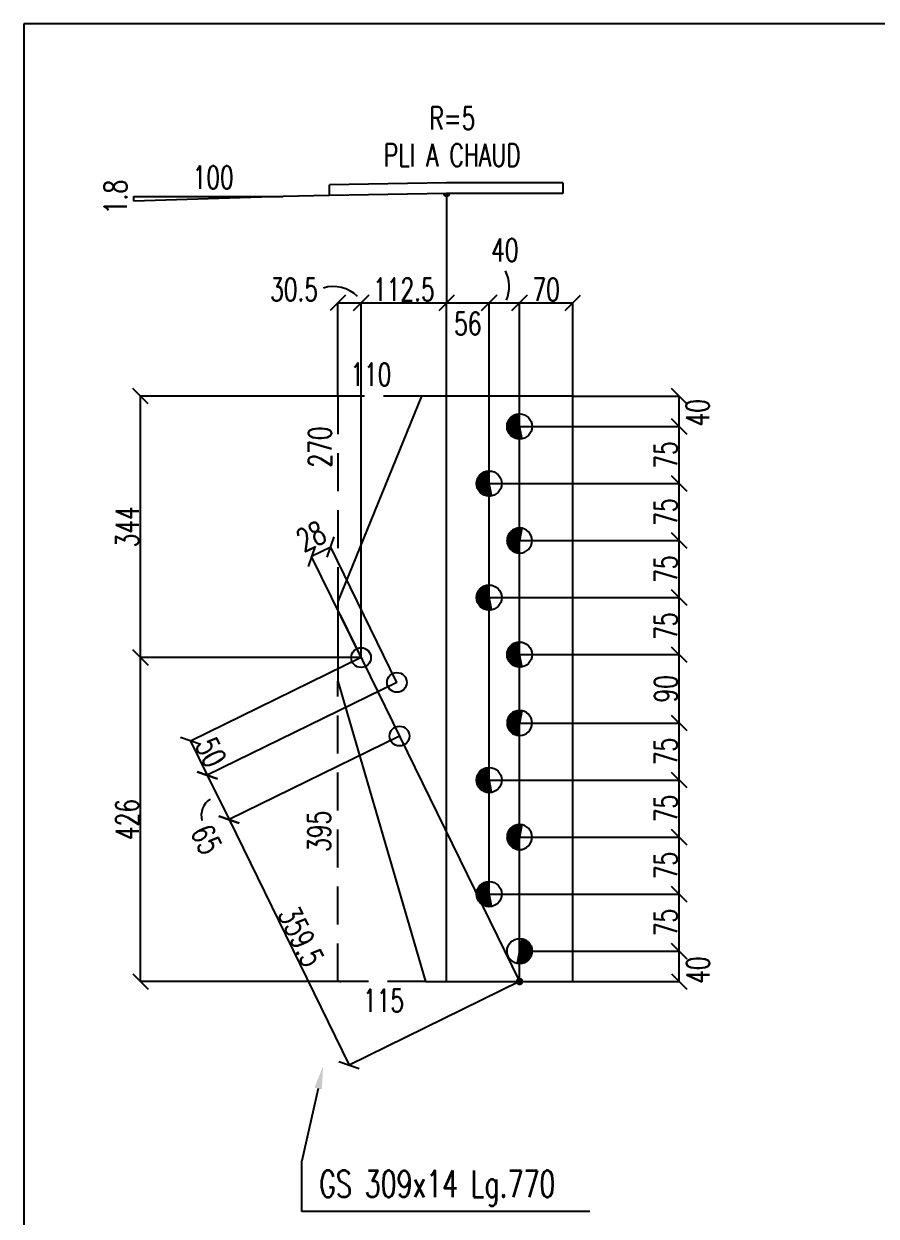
# Model space of a CAD drawing. Extents: x 707090 to 723393, y -5011 to 6523.
# Drawn here: x 707173 to 709416, y 3333 to 6469 of the extents above; entities that cross this region are included whole.
import ezdxf
from ezdxf.enums import TextEntityAlignment as Align

# ---------------------------------------------------------------- set-up
doc = ezdxf.new("R2010")
doc.units = 0
doc.header["$LTSCALE"] = 200
doc.header["$MEASUREMENT"] = 0
doc.linetypes.add('DASHED', pattern=[0.75, 0.5, -0.25])
doc.layers.get('0').update_dxf_attribs({"linetype": 'CONTINUOUS'})
for name, color, linetype in [('FORI', 2, 'CONTINUOUS'), ('LINEE_PIASTRA', 2, 'CONTINUOUS'), ('LINEE_PIASTRE', 2, 'CONTINUOUS'), ('LP', 3, 'CONTINUOUS'), ('LS', 7, 'CONTINUOUS'), ('PIASTRE', 5, 'CONTINUOUS')]:
    doc.layers.add(name, color=color, linetype=linetype)
doc.styles.add('QUOTE', font='ROMANS8.SHX', dxfattribs={"width": 0.7})
doc.styles.add('RS', font='ROMANS8.shx', dxfattribs={"width": 0.7})
doc.styles.get("Standard").update_dxf_attribs({"font": 'ROMANS8.SHX', "width": 0.7})
doc.dimstyles.new('TRATTO', dxfattribs={"dimscale": 0, "dimtxt": 60, "dimasz": 40, "dimexe": 0, "dimexo": 0, "dimgap": 5, "dimtad": 1, "dimrnd": 0.5, "dimdsep": 46, "dimtxsty": 'RS', "dimblk1": 'OBLIQUE', "dimblk2": 'OBLIQUE', "dimsah": 1, "dimcen": 0.09, "dimclrd": 2, "dimclre": 2, "dimclrt": 7, "dimadec": 0, "dimazin": 0, "dimtfac": 1, "dimtix": 1, "dimtmove": 2, "dimatfit": 3, "dimfxl": 1, "dimtolj": 1, "dimtzin": 0, "dimarcsym": 0})

# ---------------------------------------------------------------- blocks, each defined once
blk = doc.blocks.new('MRKR_98')
blk.add_point((0, 0))
at = {"color": 7, "style": 'QUOTE', "width": 0.5, "flags": 1}
for tag, p in [('TI', (3.7, 6.8)), ('NFORI', (3.7, 5.3)), ('AUX2', (3.7, 4.9)), ('FAM', (3.7, 4.5)), ('AUX1', (3.7, 4.2)), ('COMMESSA', (3.7, 3.8)), ('SPESSORE', (3.7, 2.5)), ('SV', (3.7, 1.8)), ('QUA', (3.7, 1.1)), ('DI_S', (3.7, 6.4)), ('D_S', (3.7, 6)), ('E_S', (3.7, 5.7)), ('MD', (3.7, 3.5)), ('MP', (3.7, 3.2)), ('LARGHEZZA', (3.7, 2.8)), ('NP', (3.7, 2.1)), ('PESO', (3.7, 1.4)), ('LUN', (3.7, 0.8)), ('PROF', (3.7, 0.4)), ('POS', (3.7, 0.1))]:
    blk.add_attdef(tag, p, '', height=0.2, dxfattribs=at)
at = {"color": 7, "flags": 1}
for tag, p in [('LAV1', (5.3, 6.9)), ('LAV2', (5.3, 6.5)), ('LAV3', (5.3, 6.2)), ('LAV4', (5.3, 5.9)), ('LAV5', (5.3, 5.5)), ('LAV6', (5.3, 5.2)), ('LAV7', (5.3, 4.9)), ('LAV8', (5.3, 4.5)), ('LAV9', (5.3, 4.2)), ('LAV10', (5.3, 3.9))]:
    blk.add_attdef(tag, p, '', height=0.2, dxfattribs=at)
blk = doc.blocks.new('16')
blk.add_circle((0, 0), 1)
blk = doc.blocks.new('20')
at = {"color": 0}
for p, q in [((0, 0.982), (0.018, 1)), ((0, 0.937), (0.061, 0.998)), ((0, 0.892), (0.102, 0.995)), ((1, -0.007), (0, 0.993)), ((0, 0.848), (0.142, 0.99)), ((0, 0.803), (0.181, 0.984)), ((0, 0.758), (0.218, 0.976)), ((0, 0.713), (0.254, 0.967)), ((0, 0.668), (0.289, 0.957)), ((0.999, 0.039), (0.039, 0.999)), ((0.996, 0.087), (0.087, 0.996)), ((0.991, 0.137), (0.137, 0.991)), ((0.982, 0.191), (0.191, 0.982)), ((0.969, 0.249), (0.249, 0.969)), ((0.999, -0.051), (0, 0.948)), ((0, 0.623), (0.323, 0.946)), ((0, 0.578), (0.356, 0.934)), ((0, 0.533), (0.388, 0.922)), ((0, 0.488), (0.419, 0.908)), ((0.996, -0.093), (0, 0.903)), ((0, 0.443), (0.45, 0.893)), ((0, 0.398), (0.479, 0.878)), ((0, 0.354), (0.508, 0.861)), ((0.991, -0.133), (0, 0.858)), ((0, 0.309), (0.536, 0.844)), ((0, 0.264), (0.563, 0.827)), ((0.985, -0.172), (0, 0.813)), ((0, 0.219), (0.589, 0.808)), ((0, 0.174), (0.615, 0.789)), ((0, 0.129), (0.64, 0.769)), ((0.978, -0.209), (0, 0.768)), ((0, 0.084), (0.664, 0.748)), ((0, 0.039), (0.687, 0.726)), ((0.969, -0.246), (0, 0.724)), ((0, -0.006), (0.71, 0.704)), ((0, -0.051), (0.732, 0.681)), ((0.96, -0.281), (0, 0.679)), ((0, -0.095), (0.753, 0.658)), ((0.949, -0.315), (0, 0.634)), ((0, -0.14), (0.774, 0.633)), ((0, -0.185), (0.794, 0.608)), ((0.937, -0.348), (0, 0.589)), ((0, -0.23), (0.813, 0.583)), ((0, -0.275), (0.831, 0.556)), ((0.925, -0.381), (0, 0.544)), ((0, -0.32), (0.849, 0.529)), ((0, -0.365), (0.866, 0.501)), ((0.911, -0.412), (0, 0.499)), ((0, -0.41), (0.882, 0.472)), ((0.897, -0.443), (0, 0.454)), ((0, -0.455), (0.897, 0.442)), ((0, -0.5), (0.911, 0.412)), ((0.881, -0.472), (0, 0.409)), ((0, -0.544), (0.925, 0.38)), ((0.865, -0.501), (0, 0.364)), ((0, -0.589), (0.937, 0.348)), ((0.849, -0.529), (0, 0.319)), ((0, -0.634), (0.949, 0.315)), ((0, -0.679), (0.96, 0.281)), ((0.831, -0.556), (0, 0.275)), ((0, -0.724), (0.969, 0.245)), ((0.813, -0.583), (0, 0.23)), ((0, -0.769), (0.978, 0.209)), ((0.793, -0.609), (0, 0.185)), ((0, -0.814), (0.985, 0.171)), ((0.774, -0.634), (0, 0.14)), ((0, -0.859), (0.991, 0.132)), ((0.753, -0.658), (0, 0.095)), ((0, -0.904), (0.996, 0.092)), ((0.732, -0.682), (0, 0.05)), ((0, -0.949), (0.999, 0.05)), ((0, -0.993), (1, 0.007)), ((0.71, -0.705), (0, 0.005)), ((0.95, 0.312), (0.312, 0.95)), ((0.923, 0.384), (0.384, 0.923)), ((0.883, 0.469), (0.469, 0.883)), ((0.808, 0.589), (0.589, 0.808)), ((0.687, -0.727), (0, -0.04)), ((0.664, -0.748), (0, -0.085)), ((0.639, -0.769), (0, -0.13)), ((0.614, -0.789), (0, -0.174)), ((0.589, -0.808), (0, -0.219)), ((0.563, -0.827), (0, -0.264)), ((0.535, -0.845), (0, -0.309)), ((0.508, -0.862), (0, -0.354)), ((0.479, -0.878), (0, -0.399)), ((0.449, -0.893), (0, -0.444)), ((0.419, -0.908), (0, -0.489)), ((0.388, -0.922), (0, -0.534)), ((0.356, -0.935), (0, -0.579)), ((0.323, -0.946), (0, -0.623)), ((0.289, -0.957), (0, -0.668)), ((0.254, -0.967), (0, -0.713)), ((0.218, -0.976), (0, -0.758)), ((0.181, -0.984), (0, -0.803)), ((0.142, -0.99), (0, -0.848)), ((0.102, -0.995), (0, -0.893)), ((0.039, -0.999), (0.999, -0.039)), ((0.087, -0.996), (0.996, -0.087)), ((0.138, -0.99), (0.99, -0.138)), ((0.192, -0.981), (0.981, -0.192)), ((0.25, -0.968), (0.968, -0.25)), ((0.313, -0.95), (0.95, -0.313)), ((0.385, -0.923), (0.923, -0.385)), ((0.47, -0.883), (0.883, -0.47)), ((0.591, -0.807), (0.807, -0.591))]:
    blk.add_line(p, q, dxfattribs=at)
blk.add_line((0, 1), (0, -1))
blk.add_circle((0, 0), 1)
blk = doc.blocks.new('_OBLIQUE')
at = {"color": 0, "linetype": 'ByBlock'}
blk.add_line((-0.5, -0.5), (0.5, 0.5), dxfattribs=at)
blk = doc.blocks.new('*D406')
at = {"layer": 'LS', "color": 2, "lineweight": -2, "transparency": 16777216}
for p, q in [((708477.7, 4030.2), (708897.8, 4030.2)), ((708897.8, 3950.2), (708897.8, 4030.2)), ((708617.7, 3950.2), (708897.8, 3950.2))]:
    blk.add_line(p, q, dxfattribs=at)
at = {"layer": 'LS', "color": 2, "lineweight": -2, "transparency": 16777216, "xscale": 40, "yscale": 40, "zscale": 40}
for p, rotation in [((708897.8, 4030.2), 90), ((708897.8, 3950.2), 270)]:
    blk.add_blockref('_OBLIQUE', p, dxfattribs=dict(at, rotation=rotation))
at = {"layer": 'LS', "color": 7, "transparency": 16777216, "insert": (708947.3, 3980.2), "char_height": 60, "attachment_point": 5, "rotation": 90, "style": 'RS'}
blk.add_mtext('\\A1;40', dxfattribs=at)
blk = doc.blocks.new('*D407')
at = {"layer": 'LS', "color": 2, "lineweight": -2, "transparency": 16777216}
for p, q in [((708397.7, 4180.2), (708897.8, 4180.2)), ((708897.8, 4030.2), (708897.8, 4180.2)), ((708477.7, 4030.2), (708897.8, 4030.2))]:
    blk.add_line(p, q, dxfattribs=at)
at = {"layer": 'LS', "color": 2, "lineweight": -2, "transparency": 16777216, "xscale": 40, "yscale": 40, "zscale": 40}
for p, rotation in [((708897.8, 4180.2), 90), ((708897.8, 4030.2), 270)]:
    blk.add_blockref('_OBLIQUE', p, dxfattribs=dict(at, rotation=rotation))
at = {"layer": 'LS', "color": 7, "transparency": 16777216, "insert": (708862.8, 4105.2), "char_height": 60, "attachment_point": 5, "rotation": 90, "style": 'RS'}
blk.add_mtext('\\A1;75', dxfattribs=at)
blk = doc.blocks.new('*D408')
at = {"layer": 'LS', "color": 2, "lineweight": -2, "transparency": 16777216}
for p, q in [((708477.7, 4330.2), (708897.8, 4330.2)), ((708897.8, 4180.2), (708897.8, 4330.2)), ((708397.7, 4180.2), (708897.8, 4180.2))]:
    blk.add_line(p, q, dxfattribs=at)
at = {"layer": 'LS', "color": 2, "lineweight": -2, "transparency": 16777216, "xscale": 40, "yscale": 40, "zscale": 40}
for p, rotation in [((708897.8, 4330.2), 90), ((708897.8, 4180.2), 270)]:
    blk.add_blockref('_OBLIQUE', p, dxfattribs=dict(at, rotation=rotation))
at = {"layer": 'LS', "color": 7, "transparency": 16777216, "insert": (708862.8, 4255.2), "char_height": 60, "attachment_point": 5, "rotation": 90, "style": 'RS'}
blk.add_mtext('\\A1;75', dxfattribs=at)
blk = doc.blocks.new('*D409')
at = {"layer": 'LS', "color": 2, "lineweight": -2, "transparency": 16777216}
for p, q in [((708397.7, 4480.2), (708897.8, 4480.2)), ((708897.8, 4330.2), (708897.8, 4480.2)), ((708477.7, 4330.2), (708897.8, 4330.2))]:
    blk.add_line(p, q, dxfattribs=at)
at = {"layer": 'LS', "color": 2, "lineweight": -2, "transparency": 16777216, "xscale": 40, "yscale": 40, "zscale": 40}
for p, rotation in [((708897.8, 4480.2), 90), ((708897.8, 4330.2), 270)]:
    blk.add_blockref('_OBLIQUE', p, dxfattribs=dict(at, rotation=rotation))
at = {"layer": 'LS', "color": 7, "transparency": 16777216, "insert": (708862.8, 4405.2), "char_height": 60, "attachment_point": 5, "rotation": 90, "style": 'RS'}
blk.add_mtext('\\A1;75', dxfattribs=at)
blk = doc.blocks.new('*D410')
at = {"layer": 'LS', "color": 2, "lineweight": -2, "transparency": 16777216}
for p, q in [((708477.7, 4630.2), (708897.8, 4630.2)), ((708897.8, 4480.2), (708897.8, 4630.2)), ((708397.7, 4480.2), (708897.8, 4480.2))]:
    blk.add_line(p, q, dxfattribs=at)
at = {"layer": 'LS', "color": 2, "lineweight": -2, "transparency": 16777216, "xscale": 40, "yscale": 40, "zscale": 40}
for p, rotation in [((708897.8, 4630.2), 90), ((708897.8, 4480.2), 270)]:
    blk.add_blockref('_OBLIQUE', p, dxfattribs=dict(at, rotation=rotation))
at = {"layer": 'LS', "color": 7, "transparency": 16777216, "insert": (708862.8, 4555.2), "char_height": 60, "attachment_point": 5, "rotation": 90, "style": 'RS'}
blk.add_mtext('\\A1;75', dxfattribs=at)
blk = doc.blocks.new('*D411')
at = {"layer": 'LS', "color": 2, "lineweight": -2, "transparency": 16777216}
for p, q in [((708477.7, 4810.2), (708897.8, 4810.2)), ((708897.8, 4630.2), (708897.8, 4810.2)), ((708477.7, 4630.2), (708897.8, 4630.2))]:
    blk.add_line(p, q, dxfattribs=at)
at = {"layer": 'LS', "color": 2, "lineweight": -2, "transparency": 16777216, "xscale": 40, "yscale": 40, "zscale": 40}
for p, rotation in [((708897.8, 4810.2), 90), ((708897.8, 4630.2), 270)]:
    blk.add_blockref('_OBLIQUE', p, dxfattribs=dict(at, rotation=rotation))
at = {"layer": 'LS', "color": 7, "transparency": 16777216, "insert": (708862.8, 4720.2), "char_height": 60, "attachment_point": 5, "rotation": 90, "style": 'RS'}
blk.add_mtext('\\A1;90', dxfattribs=at)
blk = doc.blocks.new('*D412')
at = {"layer": 'LS', "color": 2, "lineweight": -2, "transparency": 16777216}
for p, q in [((708397.7, 4960.2), (708897.8, 4960.2)), ((708897.8, 4810.2), (708897.8, 4960.2)), ((708477.7, 4810.2), (708897.8, 4810.2))]:
    blk.add_line(p, q, dxfattribs=at)
at = {"layer": 'LS', "color": 2, "lineweight": -2, "transparency": 16777216, "xscale": 40, "yscale": 40, "zscale": 40}
for p, rotation in [((708897.8, 4960.2), 90), ((708897.8, 4810.2), 270)]:
    blk.add_blockref('_OBLIQUE', p, dxfattribs=dict(at, rotation=rotation))
at = {"layer": 'LS', "color": 7, "transparency": 16777216, "insert": (708862.8, 4885.2), "char_height": 60, "attachment_point": 5, "rotation": 90, "style": 'RS'}
blk.add_mtext('\\A1;75', dxfattribs=at)
blk = doc.blocks.new('*D413')
at = {"layer": 'LS', "color": 2, "lineweight": -2, "transparency": 16777216}
for p, q in [((708477.7, 5110.2), (708897.8, 5110.2)), ((708897.8, 4960.2), (708897.8, 5110.2)), ((708397.7, 4960.2), (708897.8, 4960.2))]:
    blk.add_line(p, q, dxfattribs=at)
at = {"layer": 'LS', "color": 2, "lineweight": -2, "transparency": 16777216, "xscale": 40, "yscale": 40, "zscale": 40}
for p, rotation in [((708897.8, 5110.2), 90), ((708897.8, 4960.2), 270)]:
    blk.add_blockref('_OBLIQUE', p, dxfattribs=dict(at, rotation=rotation))
at = {"layer": 'LS', "color": 7, "transparency": 16777216, "insert": (708862.8, 5035.2), "char_height": 60, "attachment_point": 5, "rotation": 90, "style": 'RS'}
blk.add_mtext('\\A1;75', dxfattribs=at)
blk = doc.blocks.new('*D414')
at = {"layer": 'LS', "color": 2, "lineweight": -2, "transparency": 16777216}
for p, q in [((708397.7, 5260.2), (708897.8, 5260.2)), ((708897.8, 5110.2), (708897.8, 5260.2)), ((708477.7, 5110.2), (708897.8, 5110.2))]:
    blk.add_line(p, q, dxfattribs=at)
at = {"layer": 'LS', "color": 2, "lineweight": -2, "transparency": 16777216, "xscale": 40, "yscale": 40, "zscale": 40}
for p, rotation in [((708897.8, 5260.2), 90), ((708897.8, 5110.2), 270)]:
    blk.add_blockref('_OBLIQUE', p, dxfattribs=dict(at, rotation=rotation))
at = {"layer": 'LS', "color": 7, "transparency": 16777216, "insert": (708862.8, 5185.2), "char_height": 60, "attachment_point": 5, "rotation": 90, "style": 'RS'}
blk.add_mtext('\\A1;75', dxfattribs=at)
blk = doc.blocks.new('*D415')
at = {"layer": 'LS', "color": 2, "lineweight": -2, "transparency": 16777216}
for p, q in [((708477.7, 5410.2), (708897.8, 5410.2)), ((708897.8, 5260.2), (708897.8, 5410.2)), ((708397.7, 5260.2), (708897.8, 5260.2))]:
    blk.add_line(p, q, dxfattribs=at)
at = {"layer": 'LS', "color": 2, "lineweight": -2, "transparency": 16777216, "xscale": 40, "yscale": 40, "zscale": 40}
for p, rotation in [((708897.8, 5410.2), 90), ((708897.8, 5260.2), 270)]:
    blk.add_blockref('_OBLIQUE', p, dxfattribs=dict(at, rotation=rotation))
at = {"layer": 'LS', "color": 7, "transparency": 16777216, "insert": (708862.8, 5335.2), "char_height": 60, "attachment_point": 5, "rotation": 90, "style": 'RS'}
blk.add_mtext('\\A1;75', dxfattribs=at)
blk = doc.blocks.new('*D416')
at = {"layer": 'LS', "color": 2, "lineweight": -2, "transparency": 16777216}
for p, q in [((708617.7, 5490.2), (708897.8, 5490.2)), ((708897.8, 5410.2), (708897.8, 5490.2)), ((708477.7, 5410.2), (708897.8, 5410.2))]:
    blk.add_line(p, q, dxfattribs=at)
at = {"layer": 'LS', "color": 2, "lineweight": -2, "transparency": 16777216, "xscale": 40, "yscale": 40, "zscale": 40}
for p, rotation in [((708897.8, 5490.2), 90), ((708897.8, 5410.2), 270)]:
    blk.add_blockref('_OBLIQUE', p, dxfattribs=dict(at, rotation=rotation))
at = {"layer": 'LS', "color": 7, "transparency": 16777216, "insert": (708946.3, 5446.5), "char_height": 60, "attachment_point": 5, "rotation": 90, "style": 'RS'}
blk.add_mtext('\\A1;40', dxfattribs=at)
blk = doc.blocks.new('*D203')
at = {"layer": 'LS', "color": 2, "lineweight": -2, "transparency": 16777216}
for p, q in [((707999.7, 5490.2), (707999.7, 5735.7)), ((707999.7, 5735.7), (708060.6, 5735.7)), ((708060.6, 4802.4), (708060.6, 5735.7))]:
    blk.add_line(p, q, dxfattribs=at)
at = {"layer": 'LS', "color": 2, "lineweight": -2, "transparency": 16777216, "xscale": 40, "yscale": 40, "zscale": 40, "rotation": 180.0000000000001}
blk.add_blockref('_OBLIQUE', (707999.7, 5735.7), dxfattribs=at)
at = {"layer": 'LS', "color": 2, "lineweight": -2, "transparency": 16777216, "xscale": 40, "yscale": 40, "zscale": 40}
blk.add_blockref('_OBLIQUE', (708060.6, 5735.7), dxfattribs=at)
at = {"layer": 'LS', "color": 7, "transparency": 16777216, "insert": (707884.2, 5770.7), "char_height": 60, "attachment_point": 5, "style": 'RS'}
blk.add_mtext('\\A1;30.5', dxfattribs=at)
blk = doc.blocks.new('*D201')
at = {"layer": 'LS', "color": 2, "lineweight": -2, "transparency": 16777216}
for p, q in [((708060.6, 4802.4), (708060.6, 5735.7)), ((708060.6, 5735.7), (708285.7, 5735.7)), ((708285.7, 5490.2), (708285.7, 5735.7))]:
    blk.add_line(p, q, dxfattribs=at)
at = {"layer": 'LS', "color": 2, "lineweight": -2, "transparency": 16777216, "xscale": 40, "yscale": 40, "zscale": 40, "rotation": 180.0000000000001}
blk.add_blockref('_OBLIQUE', (708060.6, 5735.7), dxfattribs=at)
at = {"layer": 'LS', "color": 2, "lineweight": -2, "transparency": 16777216, "xscale": 40, "yscale": 40, "zscale": 40}
blk.add_blockref('_OBLIQUE', (708285.7, 5735.7), dxfattribs=at)
at = {"layer": 'LS', "color": 7, "transparency": 16777216, "insert": (708173.2, 5770.7), "char_height": 60, "attachment_point": 5, "style": 'RS'}
blk.add_mtext('\\A1;112.5', dxfattribs=at)
blk = doc.blocks.new('*D417')
at = {"layer": 'LS', "color": 2, "lineweight": -2, "transparency": 16777216}
for p, q in [((708285.7, 5490.2), (708285.7, 5735.7)), ((708285.7, 5735.7), (708397.7, 5735.7)), ((708397.7, 4180.2), (708397.7, 5735.7))]:
    blk.add_line(p, q, dxfattribs=at)
at = {"layer": 'LS', "color": 2, "lineweight": -2, "transparency": 16777216, "xscale": 40, "yscale": 40, "zscale": 40, "rotation": 180.0000000000001}
blk.add_blockref('_OBLIQUE', (708285.7, 5735.7), dxfattribs=at)
at = {"layer": 'LS', "color": 2, "lineweight": -2, "transparency": 16777216, "xscale": 40, "yscale": 40, "zscale": 40}
blk.add_blockref('_OBLIQUE', (708397.7, 5735.7), dxfattribs=at)
at = {"layer": 'LS', "color": 7, "transparency": 16777216, "insert": (708341.7, 5681), "char_height": 60, "attachment_point": 5, "style": 'RS'}
blk.add_mtext('\\A1;56', dxfattribs=at)
blk = doc.blocks.new('*D418')
at = {"layer": 'LS', "color": 2, "lineweight": -2, "transparency": 16777216}
for p, q in [((708397.7, 5260.2), (708397.7, 5735.7)), ((708397.7, 5735.7), (708477.7, 5735.7)), ((708477.7, 3950.2), (708477.7, 5735.7))]:
    blk.add_line(p, q, dxfattribs=at)
at = {"layer": 'LS', "color": 2, "lineweight": -2, "transparency": 16777216, "xscale": 40, "yscale": 40, "zscale": 40, "rotation": 180.0000000000001}
blk.add_blockref('_OBLIQUE', (708397.7, 5735.7), dxfattribs=at)
at = {"layer": 'LS', "color": 2, "lineweight": -2, "transparency": 16777216, "xscale": 40, "yscale": 40, "zscale": 40}
blk.add_blockref('_OBLIQUE', (708477.7, 5735.7), dxfattribs=at)
at = {"layer": 'LS', "color": 7, "transparency": 16777216, "insert": (708439.2, 5874.4), "char_height": 60, "attachment_point": 5, "style": 'RS'}
blk.add_mtext('\\A1;40', dxfattribs=at)
blk = doc.blocks.new('*D419')
at = {"layer": 'LS', "color": 2, "lineweight": -2, "transparency": 16777216}
for p, q in [((708477.7, 5410.2), (708477.7, 5735.7)), ((708477.7, 5735.7), (708617.7, 5735.7)), ((708617.7, 5490.2), (708617.7, 5735.7))]:
    blk.add_line(p, q, dxfattribs=at)
at = {"layer": 'LS', "color": 2, "lineweight": -2, "transparency": 16777216, "xscale": 40, "yscale": 40, "zscale": 40, "rotation": 180.0000000000001}
blk.add_blockref('_OBLIQUE', (708477.7, 5735.7), dxfattribs=at)
at = {"layer": 'LS', "color": 2, "lineweight": -2, "transparency": 16777216, "xscale": 40, "yscale": 40, "zscale": 40}
blk.add_blockref('_OBLIQUE', (708617.7, 5735.7), dxfattribs=at)
at = {"layer": 'LS', "color": 7, "transparency": 16777216, "insert": (708547.7, 5770.7), "char_height": 60, "attachment_point": 5, "style": 'RS'}
blk.add_mtext('\\A1;70', dxfattribs=at)
blk = doc.blocks.new('*D420')
at = {"layer": 'LS', "color": 2, "lineweight": -2, "transparency": 16777216}
for p, q in [((707980.7, 5093.1), (707930.4, 5068.5)), ((708154.9, 4737.2), (707980.7, 5093.1)), ((708060.6, 4802.4), (707930.4, 5068.5))]:
    blk.add_line(p, q, dxfattribs=at)
at = {"layer": 'LS', "color": 2, "lineweight": -2, "transparency": 16777216, "xscale": 40, "yscale": 40, "zscale": 40}
for p, rotation in [((707980.7, 5093.1), 26.07920284500003), ((707930.4, 5068.5), 206.0792028450001)]:
    blk.add_blockref('_OBLIQUE', p, dxfattribs=dict(at, rotation=rotation))
at = {"layer": 'LS', "color": 7, "transparency": 16777216, "insert": (707929.1, 5121.4), "char_height": 60, "attachment_point": 5, "rotation": 26.0792, "style": 'RS'}
blk.add_mtext('\\A1;28', dxfattribs=at)
blk = doc.blocks.new('*D421')
at = {"layer": 'LS', "color": 2, "lineweight": -2, "transparency": 16777216}
for p, q in [((708060.6, 4802.4), (707612, 4582.8)), ((708154.9, 4737.2), (707655.9, 4493)), ((707612, 4582.8), (707655.9, 4493))]:
    blk.add_line(p, q, dxfattribs=at)
at = {"layer": 'LS', "color": 2, "lineweight": -2, "transparency": 16777216, "xscale": 40, "yscale": 40, "zscale": 40}
for p, rotation in [((707612, 4582.8), 116.0792028450001), ((707655.9, 4493), 296.0792028450001)]:
    blk.add_blockref('_OBLIQUE', p, dxfattribs=dict(at, rotation=rotation))
at = {"layer": 'LS', "color": 7, "transparency": 16777216, "insert": (707665.4, 4553.3), "char_height": 60, "attachment_point": 5, "rotation": 296.0792, "style": 'RS'}
blk.add_mtext('\\A1;50', dxfattribs=at)
blk = doc.blocks.new('*D422')
at = {"layer": 'LS', "color": 2, "lineweight": -2, "transparency": 16777216}
for p, q in [((708154.9, 4737.2), (707655.9, 4493)), ((708161.7, 4595.8), (707713.1, 4376.2)), ((707655.9, 4493), (707713.1, 4376.2))]:
    blk.add_line(p, q, dxfattribs=at)
at = {"layer": 'LS', "color": 2, "lineweight": -2, "transparency": 16777216, "xscale": 40, "yscale": 40, "zscale": 40}
for p, rotation in [((707655.9, 4493), 116.0792028450001), ((707713.1, 4376.2), 296.0792028450001)]:
    blk.add_blockref('_OBLIQUE', p, dxfattribs=dict(at, rotation=rotation))
at = {"layer": 'LS', "color": 7, "transparency": 16777216, "insert": (707653.6, 4324), "char_height": 60, "attachment_point": 5, "rotation": 296.0792, "style": 'RS'}
blk.add_mtext('\\A1;65', dxfattribs=at)
blk = doc.blocks.new('*D423')
at = {"layer": 'LS', "color": 2, "lineweight": -2, "transparency": 16777216}
for p, q in [((708161.7, 4595.8), (707713.1, 4376.2)), ((707713.1, 4376.2), (708029.1, 3730.6)), ((708477.7, 3950.2), (708029.1, 3730.6))]:
    blk.add_line(p, q, dxfattribs=at)
at = {"layer": 'LS', "color": 2, "lineweight": -2, "transparency": 16777216, "xscale": 40, "yscale": 40, "zscale": 40}
for p, rotation in [((707713.1, 4376.2), 116.0792028450001), ((708029.1, 3730.6), 296.0792028450001)]:
    blk.add_blockref('_OBLIQUE', p, dxfattribs=dict(at, rotation=rotation))
at = {"layer": 'LS', "color": 7, "transparency": 16777216, "insert": (707902.5, 4068.8), "char_height": 60, "attachment_point": 5, "rotation": 296.0792, "style": 'RS'}
blk.add_mtext('\\A1;359.5', dxfattribs=at)
blk = doc.blocks.new('*D202')
at = {"layer": 'LS', "color": 2, "lineweight": -2, "transparency": 16777216}
for p, q in [((708060.6, 4802.4), (707480.4, 4802.4)), ((707480.4, 3950.2), (707480.4, 4802.4)), ((708002.7, 3950.2), (707480.4, 3950.2))]:
    blk.add_line(p, q, dxfattribs=at)
at = {"layer": 'LS', "color": 2, "lineweight": -2, "transparency": 16777216, "xscale": 40, "yscale": 40, "zscale": 40}
for p, rotation in [((707480.4, 4802.4), 90), ((707480.4, 3950.2), 270)]:
    blk.add_blockref('_OBLIQUE', p, dxfattribs=dict(at, rotation=rotation))
at = {"layer": 'LS', "color": 7, "transparency": 16777216, "insert": (707445.4, 4376.3), "char_height": 60, "attachment_point": 5, "rotation": 90, "style": 'RS'}
blk.add_mtext('\\A1;426', dxfattribs=at)
blk = doc.blocks.new('*D405')
at = {"layer": 'LS', "color": 2, "lineweight": -2, "transparency": 16777216}
for p, q in [((707999.7, 5490.2), (707480.4, 5490.2)), ((707480.4, 4802.4), (707480.4, 5490.2)), ((708060.6, 4802.4), (707480.4, 4802.4))]:
    blk.add_line(p, q, dxfattribs=at)
at = {"layer": 'LS', "color": 2, "lineweight": -2, "transparency": 16777216, "xscale": 40, "yscale": 40, "zscale": 40}
for p, rotation in [((707480.4, 5490.2), 90), ((707480.4, 4802.4), 270)]:
    blk.add_blockref('_OBLIQUE', p, dxfattribs=dict(at, rotation=rotation))
at = {"layer": 'LS', "color": 7, "transparency": 16777216, "insert": (707445.4, 5146.3), "char_height": 60, "attachment_point": 5, "rotation": 90, "style": 'RS'}
blk.add_mtext('\\A1;344', dxfattribs=at)

msp = doc.modelspace()

# ---------------------------------------------------------------- linework, layer by layer
at = {"color": 2, "linetype": 'DASHED'}
for p, q in [((708219.736, 5490.191), (707999.736, 5490.191)), ((707999.736, 5490.191), (707999.736, 4950.191)), ((707999.736, 3950.191), (707999.736, 4740.191)), ((708229.736, 3950.191), (707999.736, 3950.191))]:
    msp.add_line(p, q, dxfattribs=at)
at = {"layer": 'LINEE_PIASTRA'}
for p, q in [((708219.736, 5490.191), (707999.736, 4950.191)), ((707999.736, 4740.191), (708229.736, 3950.191))]:
    msp.add_line(p, q, dxfattribs=at)
at = {"layer": 'LINEE_PIASTRE'}
for p, q in [((708285.484, 6051.449), (707977.282, 6045.902)), ((707977.786, 6017.906), (707977.282, 6045.902)), ((708285.736, 6023.449), (707977.786, 6017.906)), ((708591.736, 6051.449), (708285.484, 6051.449)), ((708591.736, 6023.449), (708285.736, 6023.449)), ((708591.736, 6051.449), (708591.736, 6023.449)), ((708617.736, 5490.191), (708219.736, 5490.191)), ((708617.736, 3950.191), (708617.736, 5490.191)), ((707999.736, 4950.191), (707999.736, 4740.191)), ((708229.736, 3950.191), (708617.736, 3950.191))]:
    msp.add_line(p, q, dxfattribs=at)
at = {"layer": 'LINEE_PIASTRE', "const_width": 9.75}
msp.add_lwpolyline([(708280.612, 6023.357, 0.99104122), (708290.861, 6023.449)], format="xyb", dxfattribs=at)
at = {"layer": 'LP', "color": 6}
msp.add_arc((707988.227, 5690.262), 88.296, 44.874904, 107.6932, dxfattribs=at)
at = {"layer": 'LS', "color": 6}
for p, q in [((708285.736, 6023.449), (708285.736, 5735.734)), ((707977.786, 6017.906), (707854.767, 6015.692)), ((707947.582, 3669.106), (707904.555, 3478.217)), ((707904.555, 3345.531), (707904.555, 3478.217)), ((708662.198, 3345.531), (707904.555, 3345.531))]:
    msp.add_line(p, q, dxfattribs=at)
at = {"layer": 'LS', "color": 2}
for p, q in [((708285.736, 3950.191), (708285.736, 5490.191)), ((708005.736, 4914.549), (708477.736, 3950.191))]:
    msp.add_line(p, q, dxfattribs=at)
at = {"layer": 'LS', "color": 8}
msp.add_lwpolyline([(707173.123, 6469.465), (707173.123, -5010.535), (719893.123, -5010.535), (719893.123, -3410.535), (723393.123, -3410.535), (723393.123, 6469.465), (707173.123, 6469.465)], close=True, dxfattribs=at)
at = {"layer": 'LS', "color": 6}
msp.add_lwpolyline([(707462.895, 6002.919), (707462.895, 6015.692), (707854.767, 6015.692)], close=True, dxfattribs=at)
at = {"layer": 'LS', "color": 6, "const_width": 9.5}
msp.add_lwpolyline([(708482.957, 3949.638, -1), (708472.515, 3950.744, -1)], format="xyb", close=True, dxfattribs=at)
at = {"layer": 'LS', "color": 6}
for centre, radius, start, end in [((708355.839, 5777.992), 94.402, 337.831381, 26.535936), ((707691.454, 4386.947), 51.48, 122.938123, 195.027892)]:
    msp.add_arc(centre, radius, start, end, dxfattribs=at)
msp.add_solid([(707937.827, 3671.305), (707960.775, 3727.637), (707957.337, 3666.907)], dxfattribs=at)

# ---------------------------------------------------------------- block references
at = {"layer": 'FORI'}
for name, p, xscale, yscale, zscale, rotation in [('20', (708477.736, 5410.191), 33, 33, 33, 190.9154326064849), ('20', (708397.736, 5260.191), 33, 33, 33, 190.9154326064849), ('20', (708477.736, 5110.191), -33, 32.99999999999999, 33, 349.0845673859999), ('20', (708397.736, 4960.191), 33, 33, 33, 190.9154326064849), ('16', (708060.625, 4802.404), 25.99999999999998, 25.99999999999998, 25.99999999999998, 342.9521528727896), ('20', (708477.736, 4810.191), 33, 33, 33, 190.9154326064849), ('16', (708154.885, 4737.203), 25.99999999999998, 25.99999999999998, 25.99999999999998, 342.9521528727896), ('20', (708477.736, 4630.191), -33.00000000000001, 33.00000000000001, 33.00000000000001, 349.0845673859999), ('16', (708161.736, 4595.82), 25.99999999999998, 25.99999999999998, 25.99999999999998, 342.9521528727896), ('20', (708397.736, 4480.191), 33, 33, 33, 190.9154326064849), ('20', (708477.736, 4330.191), -33, 32.99999999999999, 33, 349.0845673859999), ('20', (708397.736, 4180.191), 33, 33, 33, 190.9154326064849), ('20', (708477.736, 4030.191), 33, 33, 33, 349.0845673859999)]:
    msp.add_blockref(name, p, dxfattribs=dict(at, xscale=xscale, yscale=yscale, zscale=zscale, rotation=rotation))
at = {"layer": 'PIASTRE'}
ref = msp.add_blockref('MRKR_98', (708005.736, 3950.191), dxfattribs=dict(at, xscale=2, yscale=2, zscale=2))
ref.add_attrib('PROF', 'GS 309x14 Lg.770', (707950.338, 3382.895), dxfattribs={"layer": '0', "color": 2, "height": 70, "style": 'QUOTE', "width": 0.7})

# ---------------------------------------------------------------- texts
at = {"layer": 'LS', "color": 7, "style": 'RS', "width": 0.7}
for s, p in [('R=5', (708240.717, 6191.112)), ('PLI A CHAUD', (708120.71, 6094.188))]:
    msp.add_text(s, height=60, dxfattribs=at).set_placement(p)
msp.add_text('100', height=60, dxfattribs=at).set_placement((707671.262, 6065.542), align=Align.MIDDLE)
msp.add_text('1.8', height=60, rotation=90, dxfattribs=at).set_placement((707414.213, 6013.892), align=Align.MIDDLE)
at = {"layer": 'LS', "color": 2, "style": 'RS', "width": 0.7}
for s, p in [('110', (708086.312, 5547.241)), ('115', (708119.736, 3900.116))]:
    msp.add_text(s, height=60, dxfattribs=at).set_placement(p, align=Align.MIDDLE)
for s, p in [('270', (707952.397, 5356.473)), ('395', (707950.278, 4345.191))]:
    msp.add_text(s, height=60, rotation=90, dxfattribs=at).set_placement(p, align=Align.MIDDLE)

# ---------------------------------------------------------------- dimensions: what is measured, and where the dimension line sits
at = {"layer": 'LS'}
for base, p1, p2, text, picture, middle in [((708477.736, 5735.734), (708397.736, 5260.191), (708477.736, 3950.191), '40', '*D418', (708439.235, 5874.37)), ((708060.625, 5735.734), (707999.736, 5490.191), (708060.625, 4802.404), '30.5', '*D203', (707884.164, 5770.734)), ((708397.736, 5735.734), (708285.736, 5490.191), (708397.736, 4180.191), '56', '*D417', (708341.736, 5681.049))]:
    dim = msp.add_linear_dim(base=base, p1=p1, p2=p2, text=text, dimstyle='TRATTO', override={"dimscale": 1}, dxfattribs=at)
    dim.commit()
    dim.dimension.update_dxf_attribs({"geometry": picture, "text_midpoint": middle, "dimtype": 160})
for base, p1, p2, text, picture, middle in [((708285.736, 5735.734), (708060.625, 4802.404), (708285.736, 5490.191), '112.5', '*D201', (708173.18, 5770.734)), ((708617.736, 5735.734), (708477.736, 5410.191), (708617.736, 5490.191), '70', '*D419', (708547.736, 5770.734))]:
    dim = msp.add_linear_dim(base=base, p1=p1, p2=p2, text=text, dimstyle='TRATTO', override={"dimscale": 1}, dxfattribs=at)
    dim.commit()
    dim.dimension.update_dxf_attribs({"geometry": picture, "text_midpoint": middle})
for base, p1, p2, angle, text, picture, middle in [((707480.393, 5490.191), (708060.625, 4802.404), (707999.736, 5490.191), 90, '344', '*D405', (707445.393, 5146.297)), ((708897.835, 5410.191), (708397.736, 5260.191), (708477.736, 5410.191), 90, '75', '*D415', (708862.835, 5335.191)), ((708897.835, 5260.191), (708477.736, 5110.191), (708397.736, 5260.191), 90, '75', '*D414', (708862.835, 5185.191)), ((708897.835, 5110.191), (708397.736, 4960.191), (708477.736, 5110.191), 90, '75', '*D413', (708862.835, 5035.191)), ((708897.835, 4960.191), (708477.736, 4810.191), (708397.736, 4960.191), 90, '75', '*D412', (708862.835, 4885.191)), ((708897.835, 4810.191), (708477.736, 4630.191), (708477.736, 4810.191), 90, '90', '*D411', (708862.835, 4720.191)), ((707480.393, 4802.404), (708002.736, 3950.191), (708060.625, 4802.404), 90, '426', '*D202', (707445.393, 4376.297)), ((707655.914, 4492.984), (708060.625, 4802.404), (708154.885, 4737.203), 296.079203, '50', '*D421', (707665.369, 4553.28)), ((708897.835, 4630.191), (708397.736, 4480.191), (708477.736, 4630.191), 90, '75', '*D410', (708862.835, 4555.191)), ((708029.063, 3730.591), (708161.736, 4595.82), (708477.736, 3950.191), 296.079203, '359.5', '*D423', (707902.5, 4068.792)), ((708897.835, 4480.191), (708477.736, 4330.191), (708397.736, 4480.191), 90, '75', '*D409', (708862.835, 4405.191)), ((708897.835, 4330.191), (708397.736, 4180.191), (708477.736, 4330.191), 90, '75', '*D408', (708862.835, 4255.191)), ((708897.835, 4180.191), (708477.736, 4030.191), (708397.736, 4180.191), 90, '75', '*D407', (708862.835, 4105.191))]:
    dim = msp.add_linear_dim(base=base, p1=p1, p2=p2, angle=angle, text=text, dimstyle='TRATTO', override={"dimscale": 1}, dxfattribs=at)
    dim.commit()
    dim.dimension.update_dxf_attribs({"geometry": picture, "text_midpoint": middle})
for base, p1, p2, angle, text, picture, middle in [((708897.835, 5490.191), (708477.736, 5410.191), (708617.736, 5490.191), 90, '40', '*D416', (708946.322, 5446.481)), ((707930.407, 5068.456), (708154.885, 4737.203), (708060.625, 4802.404), 206.079203, '28', '*D420', (707929.145, 5121.357)), ((707713.063, 4376.22), (708154.885, 4737.203), (708161.736, 4595.82), 296.079203, '65', '*D422', (707653.635, 4324.021)), ((708897.835, 4030.191), (708617.736, 3950.191), (708477.736, 4030.191), 90, '40', '*D406', (708947.297, 3980.217))]:
    dim = msp.add_linear_dim(base=base, p1=p1, p2=p2, angle=angle, text=text, dimstyle='TRATTO', override={"dimscale": 1}, dxfattribs=at)
    dim.commit()
    dim.dimension.update_dxf_attribs({"geometry": picture, "text_midpoint": middle, "dimtype": 160})

doc.saveas('drawing.dxf')
